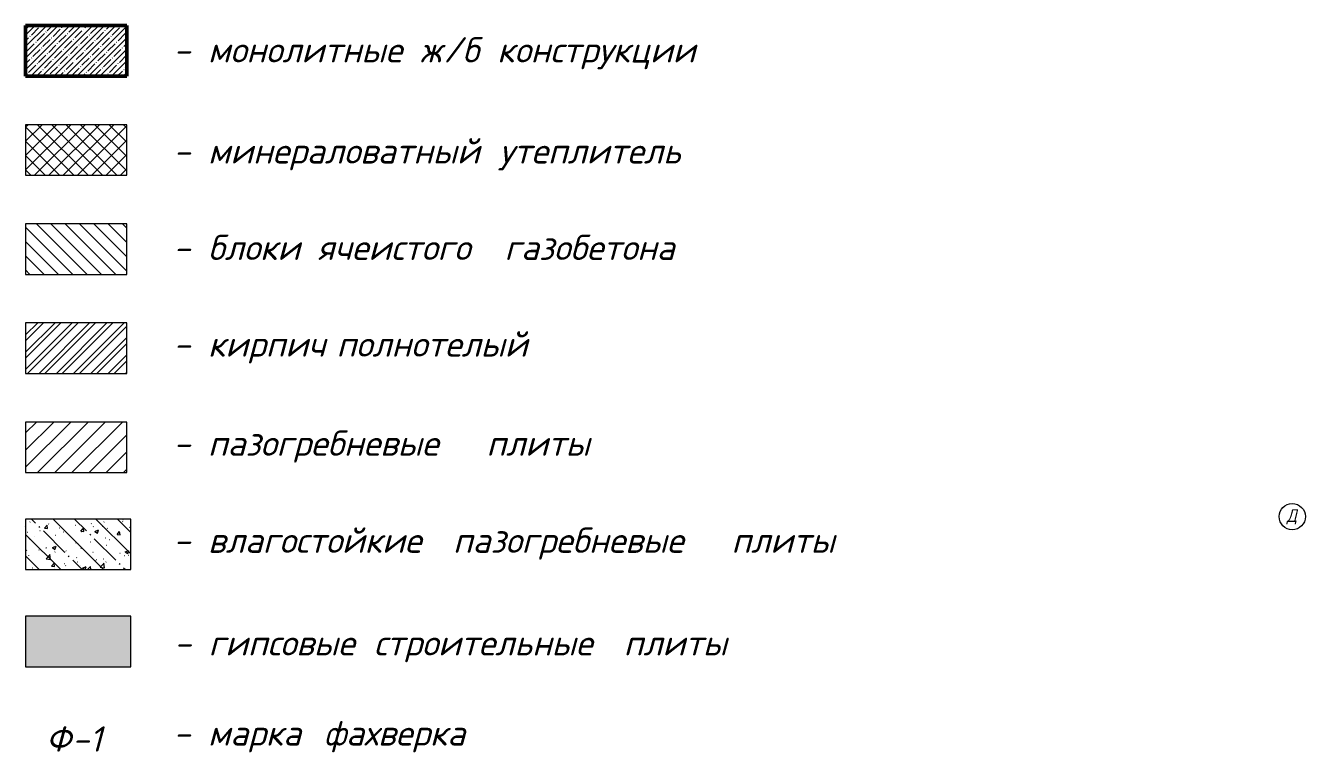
# Model space of a CAD drawing. Header units: millimetres. Extents: x -6064 to 178764, y -5836 to 29924.
# Drawn here: x 150112 to 162758, y 11069 to 18256 of the extents above; entities that cross this region are included whole.
import ezdxf

# ---------------------------------------------------------------- set-up
doc = ezdxf.new("R2010")
doc.units = ezdxf.units.MM
for name, color, linetype, lineweight in [('A-DETL-1', 7, 'Continuous', 50), ('A-DETL-2', 7, 'Continuous', 5), ('A-DETL-4', 7, 'Continuous', 13), ('A-DETL-GENF-2', 7, 'Continuous', 5), ('G-ANNO-TEXT', 7, 'Continuous', 9), ('Оси', 7, 'Continuous', 9)]:
    doc.layers.add(name, color=color, linetype=linetype, lineweight=lineweight)
for name, color, linetype, lineweight, true_color in [('A-DETL-GENF-3', 7, 'Continuous', 9, 0xffffff), ('A-DETL-GENF-4', 7, 'Continuous', 5, 0xce0000), ('A-DETL-GENF-5', 7, 'Continuous', 5, 0x800000), ('A-DETL-GENF-6', 7, 'Continuous', 5, 0x008000), ('A-DETL-GENF-7', 7, 'Continuous', 5, 0x0070df)]:
    doc.layers.add(name, color=color, linetype=linetype, lineweight=lineweight, true_color=true_color)
doc.styles.add('ISOCPEUR_I_5', font='isocpeui.ttf', dxfattribs={"height": 250})
doc.styles.add('ISOCPEUR_I_6', font='isocpeui.ttf', dxfattribs={"width": 0.9, "height": 125})

# ---------------------------------------------------------------- blocks, each defined once
blk = doc.blocks.new('Ось сетки - Круг_Ø6_00__ISO-2_5_0_9K_ кружки поменьше-23056867-Фрагмент 8')
at = {"layer": 'Оси'}
blk.add_circle((0, 0), 2.6, dxfattribs=at)

msp = doc.modelspace()

# ---------------------------------------------------------------- hatches: boundary and pattern name
at = {"layer": 'A-DETL-GENF-2'}
h = msp.add_hatch(dxfattribs=at)
h.set_pattern_fill('FP_7', color=256, style=0, pattern_type=2)
h.set_pattern_definition([(45, (128756.73, 0), (-57.02463, 57.02463), []), (45, (128813.75, 0), (-57.02463, 57.02463), [100.806, -20.161, 3.353, -16.808])])
h.paths.add_polyline_path([(151111.7, 17755.8), (151111.7, 18255.8), (150111.7, 18255.8), (150111.7, 17755.8)], flags=0)
h = msp.add_hatch(dxfattribs=at)
h.set_pattern_fill('FP_11', color=256, style=0, pattern_type=2)
h.set_pattern_definition([(45, (128756.73, 0), (-70.71068, 70.71068), []), (135, (128756.73, 0), (-70.71068, -70.71068), [])])
h.paths.add_polyline_path([(151111.7, 16775.8), (151111.7, 17275.8), (150111.7, 17275.8), (150111.7, 16775.8)], flags=0)
at = {"layer": 'A-DETL-GENF-3'}
msp.add_hatch(color=256, dxfattribs=at).paths.add_polyline_path([(151150.6, 11915.8), (151150.6, 12415.8), (150111.7, 12415.8), (150111.7, 11915.8), (151111.7, 11915.8)], flags=0)
at = {"layer": 'A-DETL-GENF-4'}
h = msp.add_hatch(dxfattribs=at)
h.set_pattern_fill('FP_22', color=256, style=0, pattern_type=2)
h.set_pattern_definition([(135, (128756.73, 0), (-70.71068, -70.71068), [])])
h.paths.add_polyline_path([(151111.7, 15795.8), (151111.7, 16295.8), (150111.7, 16295.8), (150111.7, 15795.8)], flags=0)
at = {"layer": 'A-DETL-GENF-5'}
h = msp.add_hatch(dxfattribs=at)
h.set_pattern_fill('FP_64', color=256, style=0, pattern_type=2)
h.set_pattern_definition([(45, (128756.73, 0), (-85.5366, 85.5366), []), (45, (128813.75, 0), (-85.5366, 85.5366), [])])
h.paths.add_polyline_path([(151111.7, 14815.8), (151111.7, 15315.8), (150111.7, 15315.8), (150111.7, 14815.8)], flags=0)
at = {"layer": 'A-DETL-GENF-6'}
h = msp.add_hatch(dxfattribs=at)
h.set_pattern_fill('FP_69', color=256, style=0, pattern_type=2)
h.set_pattern_definition([(45, (128756.73, 0), (-84.8528, 84.8528), [])])
h.paths.add_polyline_path([(151111.7, 13835.8), (151111.7, 14335.8), (150111.7, 14335.8), (150111.7, 13835.8)], flags=0)
at = {"layer": 'A-DETL-GENF-7'}
h = msp.add_hatch(dxfattribs=at)
h.set_pattern_fill('FP_70', color=256, style=0, pattern_type=2)
h.set_pattern_definition([(135, (128756.73, 0), (-212.132, -212.132), [300, -50, 10, -50]), (135, (128756.73, 212), (-212.132, -212.132), []), (50, (128756.73, 0), (358.6306, -31.376), [37.5, -412.5]), (355, (128756.73, 0), (-69.376, 376.0957), [30, -330]), (100.451, (128786.6, -2.6), (289.257, 344.7173), [31.87, -350.571]), (46.184, (128756.73, 100), (533.62, -82.7615), [56.25, -618.75]), (96.636, (128801.2, 93.1), (467.328, 487.062), [47.805, -525.856]), (351.184, (128756.73, 100), (467.333, 487.058), [45, -495]), (21, (128806.73, 75), (298.454, -201.3095), [37.5, -412.5]), (326, (128806.73, 75), (121.657, 362.575), [30, -330]), (71.451, (128831.6, 58.22), (420.112, 161.262), [31.87, -350.571]), (37.5, (128756.73, 0), (6.0799, 166.4469), [3.353, -322.647, 3.353, -331.647, -331.25]), (37.5, (128756.73, 0), (6.0799, 166.4469), [-661, 3.353, -327.897]), (7.5, (128756.73, 0), (131.5348, 197.2059), [3.353, -187.647, 3.353, -315.147, -126.25]), (7.5, (128756.73, 0), (131.5348, 197.2059), [-509.5, 3.353, -122.897]), (327.5, (128645.23, 0), (266.9112, -11.27744), [3.353, -121.647, 3.353, -386.647, -517.5]), (327.5, (128645.23, 0), (266.9112, -11.27744), [-515, 3.353, -514.147]), (317.5, (128595.23, 0), (291.593, 50.0525), [3.353, -159.147, 3.353, -255.647, -367.5]), (317.5, (128595.23, 0), (291.593, 50.0525), [-421.5, 3.353, -364.147])])
h.paths.add_polyline_path([(151150.6, 12875.8), (151150.6, 13375.8), (150111.7, 13375.8), (150111.7, 12875.8), (151111.7, 12875.8)], flags=0)

# ---------------------------------------------------------------- linework, layer by layer
at = {"layer": 'A-DETL-1'}
for p, q in [((151111.7, 18255.8), (150111.7, 18255.8)), ((150111.7, 18255.8), (150111.7, 17755.8)), ((151111.7, 17755.8), (151111.7, 18255.8)), ((150111.7, 17755.8), (151111.7, 17755.8))]:
    msp.add_line(p, q, dxfattribs=at)
at = {"layer": 'A-DETL-2'}
for p, q in [((151111.7, 17275.8), (150111.7, 17275.8)), ((150111.7, 17275.8), (150111.7, 16775.8)), ((151111.7, 16775.8), (151111.7, 17275.8)), ((150111.7, 16775.8), (151111.7, 16775.8))]:
    msp.add_line(p, q, dxfattribs=at)
at = {"layer": 'A-DETL-4'}
for p, q in [((151111.7, 16295.8), (150111.7, 16295.8)), ((150111.7, 16295.8), (150111.7, 15795.8)), ((151111.7, 15795.8), (151111.7, 16295.8)), ((150111.7, 15795.8), (151111.7, 15795.8)), ((151111.7, 15315.8), (150111.7, 15315.8)), ((150111.7, 15315.8), (150111.7, 14815.8)), ((151111.7, 14815.8), (151111.7, 15315.8)), ((150111.7, 14815.8), (151111.7, 14815.8)), ((151111.7, 14335.8), (150111.7, 14335.8)), ((150111.7, 14335.8), (150111.7, 13835.8)), ((151111.7, 13835.8), (151111.7, 14335.8)), ((150111.7, 13835.8), (151111.7, 13835.8)), ((151150.6, 13375.8), (150111.7, 13375.8)), ((150111.7, 13375.8), (150111.7, 12875.8)), ((151150.6, 12875.8), (151150.6, 13375.8)), ((150111.7, 12875.8), (151150.6, 12875.8)), ((151150.6, 12415.8), (150111.7, 12415.8)), ((150111.7, 12415.8), (150111.7, 11915.8)), ((151150.6, 11915.8), (151150.6, 12415.8)), ((150111.7, 11915.8), (151150.6, 11915.8))]:
    msp.add_line(p, q, dxfattribs=at)

# ---------------------------------------------------------------- block references
at = {"layer": 'Оси', "xscale": 49.99999999999998, "yscale": 49.99999999999998, "zscale": 49.99999999999998, "rotation": 269.9999999999994}
msp.add_blockref('Ось сетки - Круг_Ø6_00__ISO-2_5_0_9K_ кружки поменьше-23056867-Фрагмент 8', (162627.6, 13400), dxfattribs=at)

# ---------------------------------------------------------------- texts
at = {"layer": 'G-ANNO-TEXT', "char_height": 250, "attachment_point": 1, "style": 'ISOCPEUR_I_5'}
for s, insert, width in [('\\fISOCPEUR|b0|i1|c204|p34|; ', (153851.5, 18141.5), 192.405), ('\\fISOCPEUR|b0|i1|c204|p34|;/', (154241.8, 18141.5), 224.473), ('\\fISOCPEUR|b0|i1|c204|p34|;б', (154427, 18141.5), 224.473), ('\\fISOCPEUR|b0|i1|c204|p34|; ', (154612.2, 18141.5), 192.405), ('- ', (151569.5, 18141.5), 416.877), ('монолитные', (151913.4, 18141.5), 2348.944), ('\\fISOCPEUR|b0|i1|c204|p34|;ж', (154010.3, 18141.5), 280.591), ('конструкции', (154770.9, 18141.5), 2517.299), ('минераловатный', (151913.4, 17141.5), 3294.936), ('\\fISOCPEUR|b0|i1|c204|p34|; ', (154632, 17141.5), 192.405), ('- ', (151569.5, 17141.5), 416.877), ('утеплитель', (154790.8, 17141.5), 2356.961), ('блоки', (151913.4, 16188), 1122.362), ('\\fISOCPEUR|b0|i1|c204|p34|; ', (152839.5, 16188), 192.405), ('\\fISOCPEUR|b0|i1|c204|p34|; ', (154684.9, 16188), 192.405), ('газобетона', (154843.7, 16188), 2332.911), ('ячеистого', (152998.2, 16188), 2044.303), ('- ', (151569.5, 16188), 416.877), ('\\fISOCPEUR|b0|i1|c204|p34|; ', (153024.7, 15232.1), 192.405), ('полнотелый', (153183.4, 15232.1), 2324.894), ('- ', (151569.5, 15232.1), 416.877), ('кирпич', (151913.4, 15232.1), 1346.835), ('пазогребневые', (151913.4, 14252.1), 2950.21), ('плиты', (154665.1, 14252.1), 1202.531), ('- ', (151569.5, 14252.1), 416.877), ('влагостойкие', (151913.4, 13292.1), 2741.771), ('\\fISOCPEUR|b0|i1|c204|p34|; ', (154175.6, 13292.1), 192.405), ('пазогребневые', (154334.4, 13292.1), 2950.21), ('- ', (151569.5, 13292.1), 416.877), ('плиты', (157086, 13292.1), 1202.531), ('\\fISOCPEUR|b0|i1|c204|p34|; ', (153395, 12277.5), 192.405), ('\\fISOCPEUR|b0|i1|c204|p34|; ', (155862.2, 12277.5), 192.405), ('гипсовые', (151919.9, 12277.5), 1787.763), ('строительные', (153553.7, 12277.5), 2797.889), ('плиты', (156021, 12277.5), 1202.531), ('- ', (151576, 12277.5), 416.877), ('\\fISOCPEUR|b0|i1|c204|p34|; ', (152899, 11386.4), 192.405), ('\\fISOCPEUR|b0|i1|c204|p34|;Ф', (150311.4, 11326.4), 312.658), ('-1', (150569.4, 11326.4), 384.81), ('марка', (151913.4, 11386.4), 1194.514), ('фахверка', (153057.8, 11386.4), 1899.999), ('- ', (151569.5, 11386.4), 416.877)]:
    msp.add_mtext(s, dxfattribs=dict(at, insert=insert, width=width))
at = {"layer": 'Оси', "insert": (162572.8, 13473.3), "char_height": 125, "width": 126.266, "attachment_point": 1, "style": 'ISOCPEUR_I_6'}
msp.add_mtext('\\fISOCPEUR|b0|i1|c204|p34|;\\W.9;Д', dxfattribs=at)

doc.saveas('drawing.dxf')
